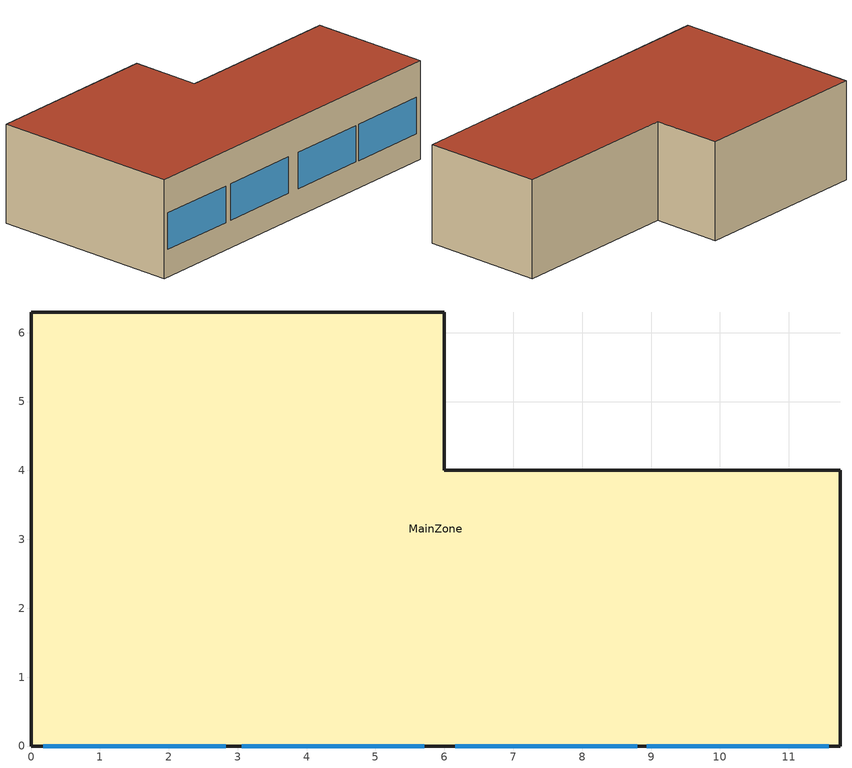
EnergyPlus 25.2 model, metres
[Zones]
MainZone
 floor outside (External_Wall_Cons): 0,6.3 6,6.3 6,4 11.75,4 11.75,0 0,0 z0
 wall outside (External_Wall_Cons): 0,0 11.75,0 11.75,4 6,4 6,6.3 0,6.3 0,0 z0:3.25
 window (DoublePane_Cons): 0.18,0 2.83,0 / 3.06,0 5.71,0 / 8.94,0 11.58,0 / 6.16,0 8.8,0 z0.9:2.1
 roof outside (External_Wall_Cons): 0,0 11.75,0 11.75,4 6,4 6,6.3 0,6.3 z3.25
[Building]
Recuperator Room: North Axis {deg}=0; Terrain=City; Loads Convergence Tolerance Value=0.04; Temperature Convergence Tolerance Value {deltaC}=0.4; Solar Distribution=FullExterior; Maximum Number of Warmup Days=25; Minimum Number of Warmup Days=6
[Site:Location]
Kyiv_UA: 50.45, 30.52, 2, 179
[Material]
Concrete_Mat: MediumRough, 0.38, 1.74, 2400, 840, 0.9, 0.7, 0.7
Insulation_Layer: Rough, 0.2, 0.03, 50, 1200, 0.9, 0.7, 0.7
Plaster_Layer: MediumSmooth, 0.012, 0.8, 1500, 840, 0.9, 0.7, 0.7
[WindowMaterial:SimpleGlazingSystem]
Glass_Mat: U-Factor {W/m2-K}=2.7; Solar Heat Gain Coefficient=0.7; Visible Transmittance=0.8
[Construction]
External_Wall_Cons: Insulation_Layer, Concrete_Mat, Plaster_Layer
DoublePane_Cons: Glass_Mat
[Zone]
MainZone: 0, 0, 0, 0, 1, 1, 3.25, 197.6
[EnergyManagementSystem:Actuator]
Name | Actuated Component Unique | Actuated Component Type | Actuated Component Control Type
Spike_Actuator | Lab_Activity_Spikes | Schedule:Constant | Schedule Value
Supply_Fan_Act | Supply_Fan | Fan | Fan Air Mass Flow Rate
Exhaust_Fan_Act | Exhaust_Fan | Fan | Fan Air Mass Flow Rate
[EnergyManagementSystem:Program]
Random_Soldering_Logic: IF CurrentTime <= 0.25; SET Daily_RND = @RandomUniform 0.0 1.0; ENDIF; IF Daily_RND > 0.7; IF CurrentTime > 15.0 && CurrentTime <= 16.0; SET Spike_Actuator = 1.0; ELSE; SET Spike_Actuator = 0.0; ENDIF; ELSE; SET Spike_Actuator = 0.0; ENDIF
DCV_Control: SET CO2_PPM = Zone_CO2; IF CO2_PPM < 450; SET Fan_CO2 = 0.1; ELSEIF CO2_PPM > 900; SET Fan_CO2 = 1.0; ELSE; SET Fan_CO2 = 0.1 + ((CO2_PPM - 450) / 450) * 0.9; ENDIF; SET PM_Val = Zone_PM; IF PM_Val > 0.000005; SET Fan_PM = 1.0; ELSE; SET Fan_PM = 0.1 + (PM_Val / 0.000005) * 0.9; ENDIF; SET Fan_Frac = @Max Fan_CO2 Fan_PM; SET StdRho = 1.204; SET MassFlow = Fan_Frac * 0.02778 * StdRho; SET Supply_Fan_Act = MassFlow; SET Exhaust_Fan_Act = MassFlow
[EnergyManagementSystem:ProgramCallingManager]
Spike_Manager: BeginTimestepBeforePredictor; Random_Soldering_Logic
DCV_Manager: InsideHVACSystemIterationLoop; DCV_Control
[People]
Lab_Students: Zone=MainZone; Number of People Schedule=Lab_Occupancy_Sched; Number of People Calculation Method=People; Number of People=5; Fraction Radiant=0.3; Sensible Heat Fraction=autocalculate; Activity Level Schedule=ActivityLevel; Carbon Dioxide Generation Rate {m3/s-W}=3.82E-8
[ElectricEquipment] Zone=MainZone; Schedule=Equipment_Activity_Sched; Design Level Calculation Method=EquipmentLevel; Fraction Latent=0
Name | Design Level {W} | Fraction Radiant | Fraction Lost
HeatSource_1 | 1000 | 0.3 | 0.2
3D_Printer_Heat | 500 | 0.2 | 0.1
[Lights]
Lab_Lights: Zone=MainZone; Schedule=Lab_Occupancy_Sched; Design Level Calculation Method=Watts/Area; Watts per Zone Floor Area=10; Return Air Fraction=0; Fraction Radiant=0.4; Fraction Visible=0.2; Fraction Replaceable=1
[ZoneContaminantSourceAndSink:Generic:Constant] Zone=MainZone; Schedule=Lab_Activity_Spikes; Design Removal Coefficient=0; Removal Schedule=AlwaysOn
Name | Design Generation Rate {m3/s}
Soldering_Emissions | 0.01
Printer_Dust | 0.002
[EnergyManagementSystem:Sensor] Output:Variable or Output:Meter Index Key=MainZone
Name | Output:Variable or Output:Meter
Zone_CO2 | Zone Air CO2 Concentration
Zone_PM | Zone Air Generic Air Contaminant Concentration
[ZoneHVAC:EnergyRecoveryVentilator]
Lab_Recuperator: Availability Schedule=AlwaysOn; Heat Exchanger=Lab_HX; Supply Air Flow Rate {m3/s}=0.02778; Exhaust Air Flow Rate {m3/s}=0.02778; Supply Air Fan=Supply_Fan; Exhaust Air Fan=Exhaust_Fan
[HeatExchanger:AirToAir:SensibleAndLatent]
Lab_HX: Availability Schedule=AlwaysOn; Nominal Supply Air Flow Rate {m3/s}=0.02778; Nominal Sensible Effectiveness at 100% Heating Air Flow=0.85; Nominal Latent Effectiveness at 100% Heating Air Flow=0.85; Nominal Sensible Effectiveness at 100% Cooling Air Flow=0.85; Nominal Latent Effectiveness at 100% Cooling Air Flow=0.85
[Fan:SystemModel] Availability Schedule=AlwaysOn; Design Maximum Air Flow Rate {m3/s}=0.02778; Speed Control Method=Continuous; Design Pressure Rise {Pa}=75; Motor Efficiency=0.9; Motor In Air Stream Fraction=1; Design Electrical Power Consumption=autocalculate; Design Power Sizing Method=PowerPerFlowPerPressure; Electric Power Per Unit Flow Rate Per Unit Pressure=1.66667; Fan Total Efficiency=0.7; Electric Power Function of Flow Fraction Curve=FanPowerCurve
Name | Electric Power Minimum Flow Rate Fraction
Supply_Fan | 0.001
Exhaust_Fan | 0.1
[ZoneInfiltration:DesignFlowRate]
Lab_Infiltration: Zone=MainZone; Schedule=AlwaysOn; Design Flow Rate Calculation Method=AirChanges/Hour; Air Changes per Hour=0.6; Constant Term Coefficient=1; Temperature Term Coefficient=0; Velocity Term Coefficient=0; Velocity Squared Term Coefficient=0
[ZoneControl:Thermostat]
MainZone_Thermostat: Zone=MainZone; Control Type Schedule=ZoneControl_DualSetpoint; Control 1=Lab_Temperature_Setpoints
[ThermostatSetpoint:DualSetpoint]
Lab_Temperature_Setpoints: Heating Setpoint Temperature Schedule=Heating_Setpoint_Sched; Cooling Setpoint Temperature Schedule=Cooling_Setpoint_Sched
[ZoneHVAC:IdealLoadsAirSystem]
Lab_AC_System: Availability Schedule=HVACAvailability; Maximum Heating Supply Air Temperature {C}=50; Minimum Cooling Supply Air Temperature {C}=13; Maximum Heating Supply Air Humidity Ratio {kgWater/kgDryAir}=0.015; Minimum Cooling Supply Air Humidity Ratio {kgWater/kgDryAir}=0.009; Heating Limit=LimitCapacity; Maximum Heating Air Flow Rate {m3/s}=autocalculate; Maximum Sensible Heating Capacity {W}=850; Cooling Limit=LimitCapacity; Maximum Cooling Air Flow Rate {m3/s}=autocalculate; Maximum Total Cooling Capacity {W}=850; Heating Availability Schedule=HVACAvailability; Cooling Availability Schedule=HVACAvailability; Dehumidification Control Type=ConstantSupplyHumidityRatio; Cooling Sensible Heat Ratio=0.7; Humidification Control Type=ConstantSupplyHumidityRatio
[Zone equipment]
MainZone: Lab_Recuperator, Lab_AC_System
[Schedule:Constant]
AlwaysOn: Any Number, 1
Lab_Activity_Spikes: Any Number, 0
ActivityLevel: Any Number, 120
[Schedule:Compact]
Lab_Occupancy_Sched: Through: 12/31, For: Weekdays, Until: 09:00, 0, Until: 13:00, 1, Until: 14:00, 0.1, Until: 18:00, 1, Until: 24:00, 0, For: AllOtherDays, Until: 24:00, 0
Equipment_Activity_Sched: Through: 12/31, For: Weekdays, Until: 09:15, 0, Until: 13:00, 1, Until: 14:15, 0, Until: 18:00, 1, Until: 24:00, 0, For: AllOtherDays, Until: 24:00, 0
HVACAvailability: Any Number, Through: 12/31, For: AllDays, Until: 24:00, 1
ZoneControl_DualSetpoint: Any Number, Through: 12/31, For: AllDays, Until: 24:00, 4
Heating_Setpoint_Sched: Through: 12/31, For: AllDays, Until: 24:00, 20
Cooling_Setpoint_Sched: Through: 12/31, For: AllDays, Until: 24:00, 24
[Curve:Cubic]
FanPowerCurve: Coefficient1 Constant=0.0408; Coefficient2 x=0.088; Coefficient3 x**2=-0.0729; Coefficient4 x**3=0.9437; Minimum Value of x=0; Maximum Value of x=1
